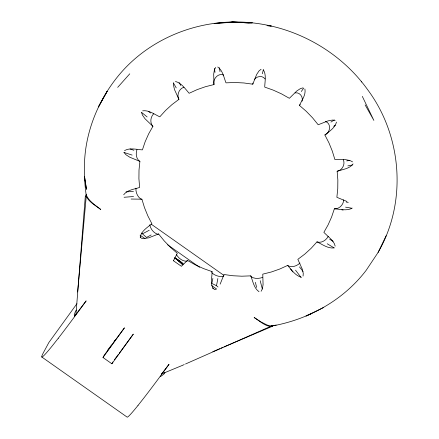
<?xml version="1.0" encoding="UTF-8"?>
<svg xmlns="http://www.w3.org/2000/svg" width="439" height="439" viewBox="0 0 439 439"><rect width="100%" height="100%" fill="white"/><g stroke="black" fill="none" stroke-linecap="round" stroke-linejoin="round"><path stroke-width="0.66" d="M179.139 260.371L179.117 260.771L179.139 260.371L174.947 258.214M173.361 260.706L181.433 266.303L187.404 260.404L195.289 264.838L203.531 268.586L212.048 271.609C212.289 277.174 209.414 285.394 214.441 289.548L216.065 289.224M135.947 188.177C135.552 192.277 137.478 196.705 140.859 199.054L141.896 199.18L144.48 207.62L147.822 215.834L151.899 223.747C147.383 227.446 141.265 231.051 140.184 237.225L141.792 238.388L143.416 238.607L148.733 237.834L158.572 233.949L164.241 240.912L170.502 247.387L177.323 253.303L173.482 260.7M173.712 82.658L173.509 85.325L174.519 89.616L178.925 99.357L171.989 104.592L165.602 110.43L159.791 116.823C154.429 114.387 148.925 109.948 142.697 110.82M303.064 276.049L303.267 273.387L302.251 269.091L297.84 259.35L304.781 254.115L311.174 248.282L316.98 241.884C321.315 243.475 326.292 240.232 328.207 236.347M76.71 310.093L75.607 310.971L74.229 314.752L74.487 316.091L75.991 314.011L85.298 196.425L86.521 194.164M343.655 199.844C343.682 204.569 339.171 209.244 334.364 208.821L331.61 217.003L328.098 224.867L323.861 232.368L331.697 239.875L334.309 243.541L335.171 246.12M77.626 292.001L86.274 195.953C83.811 177.905 83.377 159.368 87.032 141.413L87.174 140.705C92.141 116.56 103.341 93.82 119.095 74.899C146.867 41.634 189.681 22.652 232.752 21.994C285.268 20.984 337.179 47.061 367.706 89.77C402.201 136.079 407.189 202.22 378.078 252.469L366.159 270.331C343.243 300.435 308.101 319.751 271.165 326.161L185.51 364.002M136.957 149.6C135.558 153.463 136.068 159.132 139.904 161.393L139.009 170.019L138.916 178.722L139.629 187.431C134.263 189.313 127.294 189.835 123.683 194.784M217.766 67.008C222.858 70.553 223.846 77.451 225.986 82.845L234.914 82.51L243.87 82.96L252.782 84.189L252.93 83.048M86.598 195.081L86.274 195.953M187.404 260.404L187.277 261.101C182.926 261.82 178.305 258.11 176.346 254.417M218.024 287.007L216.498 285.723L217.854 278.556M302.081 101.179C303.382 96.893 299.683 91.949 295.057 92.876M212.866 278.425L211.85 283.435L216.498 285.723M336.466 122.102C335.067 127.936 329.239 131.376 324.876 134.96L328.954 142.878L332.296 151.093L334.88 159.533L345.652 159.67L350.086 160.559L352.55 161.87M262.352 73.779L263.296 69.883M164.888 372.481L164.488 373.567L161.316 376.08L160.246 376.234M252.782 84.189L256.617 74.548L258.999 70.937L261.09 69.274M220.153 284.154L223.994 274.518L232.9 275.752L241.856 276.197L250.784 275.862L251.113 276.718C254.373 278.968 258.895 278.743 262.484 277.443M378.078 252.469L386.144 235.721M335.166 120.374L332.416 120.061L328.037 120.873L318.198 124.764L312.535 117.795L306.263 111.319L299.447 105.404C301.769 100.306 306.082 94.934 304.907 89.002M215.67 67.441L214.43 69.79L213.689 74.07L213.996 84.557L205.425 86.719L197.116 89.638L189.143 93.282C185.236 88.821 181.466 83.053 175.441 81.462M261.106 291.26L262.341 288.922L263.082 284.637L262.769 274.15L271.351 271.988L279.654 269.069L287.633 265.43C291.359 268.075 296.962 266.05 299.952 263.071M74.487 316.091L75.464 314.28M103 357.516L104.301 355.102L124.435 327.856L103 357.516L111.885 363.777L133.324 334.112L119.287 353.236M111.885 363.777L112.861 361.966M272.91 325.304L272.378 326.287L224.126 346.865M153.771 113.663C150.456 116.779 149.644 122.92 152.909 126.339L148.673 133.84L145.161 141.709L142.406 149.88C136.6 149.595 129.889 147.471 124.522 150.61M211.724 272.175L212.048 271.609M301.313 91.493L303.623 88.223M76.918 303.711L48.877 342.502L43.73 352.073A108.801 4.192 -54.8 0 0 52.68 345.361L58.272 338.266M114.008 341.674L115.095 340.214M107.879 349.905L109.278 348.034M109.98 347.095L111.599 344.928M114.409 359.733L118.475 354.317M353.088 163.923C349.477 168.872 342.502 169.388 337.136 171.276L337.854 179.985L337.761 188.688L336.867 197.314L346.942 201.457M138.016 405.427L143.591 398.354A108.636 4.187 -54.8 0 0 165.415 369.281L169.037 364.31L161.278 374.407M117.696 87.366L129.774 73.812M254.247 79.695C256.53 76.123 262.484 75.124 265.03 78.932M75.969 314.313L86.148 300.891A108.801 4.192 -54.8 0 1 58.266 338.277M299.447 105.404L300.232 104.581M324.876 134.96C330.304 132.924 331.632 123.381 325.469 121.526M330.957 122.091L334.309 119.896M333.673 126.289L335.363 125.208M352.248 208.091C346.881 211.247 340.165 209.112 334.364 208.821M158.572 233.949L157.914 234.316C153.771 233.186 150.445 228.988 149.77 224.773M151.12 234.947L146.544 237.439L141.539 233.071M142.67 233.729L149.249 230.245M310.724 313.94L311.816 313.408L306.016 316.014L323.735 307.465M271.801 325.881L270.506 326.517C264.152 325.568 259.372 320.772 254.137 317.507L260.991 321.924L266.616 324.778A12.61 3.847 35.9 0 0 271.801 325.881L272.378 326.287L272.103 325.76M182.394 365.38L184.265 364.551M161.305 374.105L182.042 365.533M212.838 351.683L219.736 348.736M220.993 348.204L222.875 347.403M183.925 87.257C179.107 88.568 176.462 95.016 178.925 99.357M337.136 171.276C342.129 170.491 345.564 164.285 343.26 159.708M303.047 87.855L300.43 88.59L296.775 90.983L289.367 98.309L281.481 93.864L273.245 90.121L264.722 87.103C264.838 81.413 266.61 74.745 263.23 69.653M346.766 160.932L349.367 160.378M347.853 165.904L352.424 164.982M270.973 325.957L276.202 325.058M334.074 247.887C327.851 248.754 322.341 244.325 316.98 241.884M223.616 276.334C219.571 277.097 215.066 275.758 212.064 272.959M124.111 197.27L133.533 196.529M126.031 191.903L133.44 191.409M131.118 199.043L141.896 199.18M85.298 196.425L86.543 196.524M346.333 202.083L348.281 202.39M345.581 207.159L351.419 208.141M341.816 209.842L343.111 210.072M301.335 277.245C295.304 275.659 291.545 269.881 287.633 265.43M123.754 152.371L132.134 155.093M130.081 148.98L133.868 150.259M223.714 75.085C218.265 72.534 212.421 79.239 213.996 84.557M139.904 161.393L129.834 157.255L126.02 154.786L124.221 152.69M329.733 239.288L333.239 241.329M327.22 243.771L334.183 247.925M183.096 263.466L175.112 257.847M199.58 267.291L167.693 244.847M151.153 224.142L224.016 275.456M174.283 257.726L180.001 261.962M182.081 263.422L183.118 264.152M140.096 235.161L145.046 238.64M211.647 285.548L216.553 289.005M41.721 356.962L127.041 417.05A108.79 4.192 -54.8 0 0 138.022 405.422M259.01 291.705C253.918 288.149 252.924 281.262 250.784 275.862M141.583 112.389L147.12 116.944M148.475 111.369L150.467 113.042M212.383 287.973L213.255 288.714M179.271 260.492L182.909 263.888M182.668 264.722L177.927 260.497M177.296 259.504L182.734 264.717M152.909 126.339L145.079 118.826L142.466 115.166L141.599 112.587M361.478 81.714L361.709 81.989M299.486 266.89L303.053 271.489M295.546 270.172L301.011 277.393M290.613 268.981L292.808 271.928M365.127 104.905L373.863 120.401L362.312 96.36M173.603 83.267L176.226 87.888M179.107 82.543L180.714 85.451M140.343 236.835L140.601 237.548M260.201 280.68L262.308 288.917M255.388 282.343L256.623 287.43M214.419 68.385L215.011 72.353M219.456 67.688L219.999 71.661M86.346 195.168L86.263 196.321C89.139 202.379 95.691 205.529 100.74 209.474C95.499 205.337 89.166 201.457 86.346 195.168M107.182 91.274L98.479 106.858L107.182 91.274M232.286 21.95L230.113 22.438L214.133 23.476L232.752 21.994L248.666 22.982L252.173 22.844L248.666 22.982L232.286 21.95M271.176 26.022L267.115 25.66L271.176 26.022M86.445 189.22L84.513 176.516L86.445 189.22"/></g></svg>
